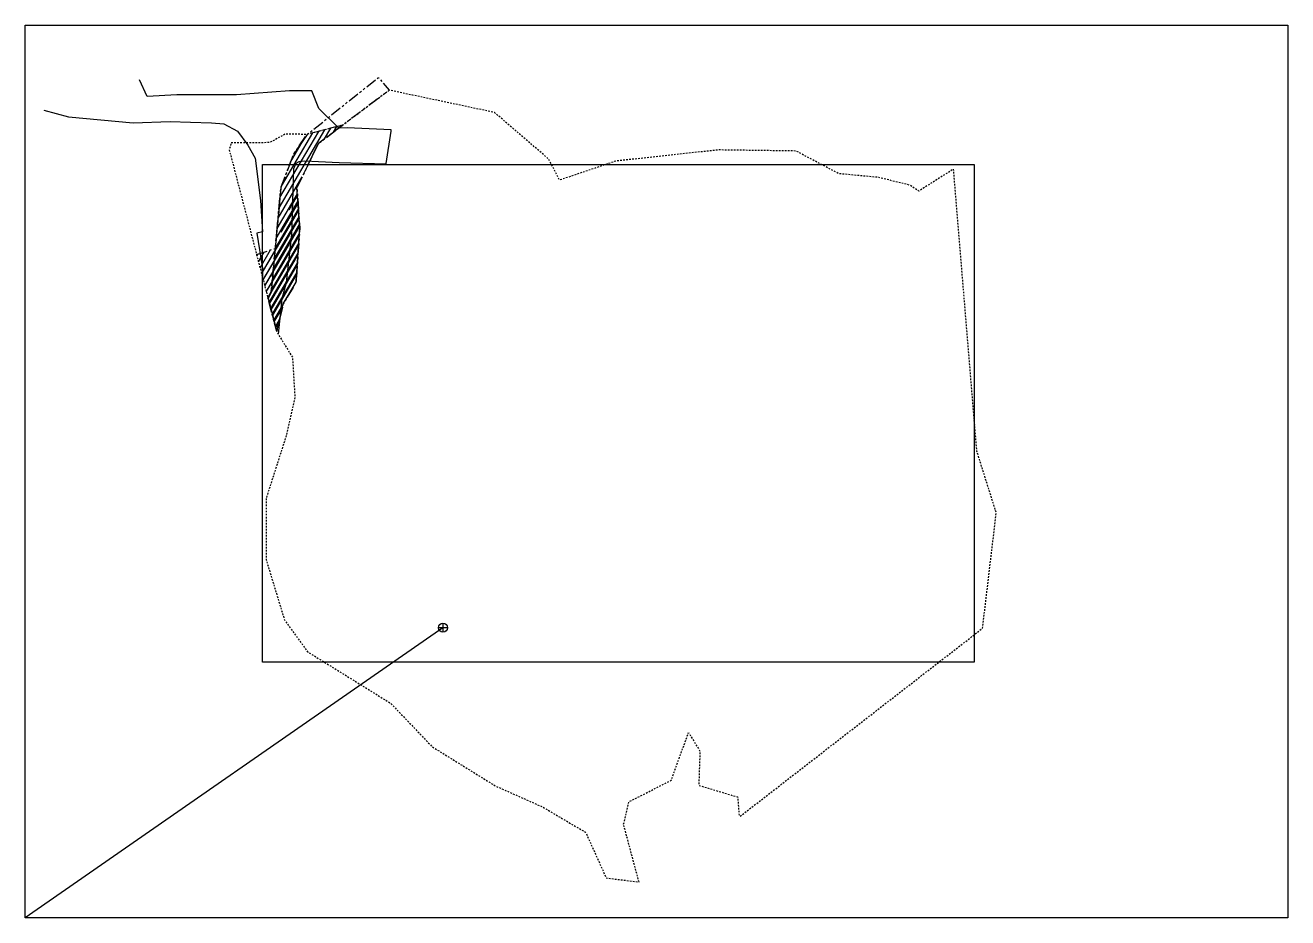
# Model space of a CAD drawing. Header units: millimetres. Extents: x -47382 to 204618, y -51045 to 127155.
import ezdxf

# ---------------------------------------------------------------- set-up
doc = ezdxf.new("R2010")
doc.units = ezdxf.units.MM
doc.header["$LTSCALE"] = 300
doc.header["$MEASUREMENT"] = 0
for name, pattern in [('HID', [2, 1.1, -0.9]), ('XREF_BASE$0$PHANTOM', [63.5, 31.75, -6.35, 6.35, -6.35, 6.35, -6.35]), ('XREF_BASE$0$PHANTOMX2', [5, 2.5, -0.5, 0.5, -0.5, 0.5, -0.5])]:
    doc.linetypes.add(name, pattern=pattern)
doc.layers.get('0').update_dxf_attribs({"linetype": 'CONTINUOUS'})
doc.layers.get('Defpoints').update_dxf_attribs({"color": 153, "linetype": 'CONTINUOUS'})
doc.layers.add('Defpoint', color=161, linetype='CONTINUOUS', plot=False)
doc.layers.add('LSMD_CONT_LDREG_41500', color=1, linetype='CONTINUOUS')
doc.layers.add('XREF_BASE$0$CE_PROPERTY LINE', color=2, linetype='XREF_BASE$0$PHANTOM')
pattern_1 = [(59.62512505, (-197011937.25, -418807520.7), (-754.8935534, 442.4485542), [])]

# ---------------------------------------------------------------- blocks, each defined once
blk = doc.blocks.new('A$C5FDF183A')
at = {"layer": 'Defpoints'}
for p, q in [((1809, 904, -103000), (0, 904, -103000)), ((904, 1809, -103000), (904, 0, -103000))]:
    blk.add_line(p, q, dxfattribs=at)
blk.add_circle((904, 904, -103000), 904, dxfattribs=at)
blk = doc.blocks.new('A$C15A91853')
at = {"layer": 'Defpoints'}
for points in [[(46801, 0), (47587, 7154), (48443, 10307), (49499, 19897), (49907, 33129), (50351, 34136), (50956, 34462), (52066, 34644), (58944, 34310), (68294, 34026), (68303, 34079), (69309, 40554), (69347, 40792), (60535, 41222), (58897, 41176), (54889, 45050), (53481, 48599), (49028, 48631), (38443, 47812), (26550, 47830), (20615, 47453), (19107, 50832)], [(0, 44758), (4948, 43401), (17839, 42226), (25189, 42483), (29295, 42370), (33454, 42220), (35928, 42013), (38652, 40578), (40707, 37777), (42163, 35137), (43272, 26739), (43649, 20480), (42505, 20194), (43607, 13152), (43641, 11401)]]:
    blk.add_lwpolyline(points, dxfattribs=at)
blk = doc.blocks.new('G$C7F73B4CB')
h = blk.add_hatch()
h.set_pattern_fill('ANSI31', color=6, scale=7000, angle=14.62513, style=0)
h.set_pattern_definition(pattern_1)
h.paths.add_polyline_path([(14085, 130620), (13509, 138586), (9183, 126500), (8364, 117660), (7736, 116522), (9470, 109876), (10765, 115428), (13345, 119720)])
h = blk.add_hatch()
h.set_pattern_fill('ANSI31', color=6, scale=7000, angle=14.62513, style=0)
h.set_pattern_definition([(59.62512505, (-197011937.25, -418807527.2), (-754.8935534, 442.4485542), [])])
h.paths.add_polyline_path([(14085, 130614), (13509, 138580), (9183, 126494), (8364, 117654), (7736, 116515), (9470, 109870), (10765, 115422), (13345, 119714)])
h = blk.add_hatch()
h.set_pattern_fill('ANSI31', color=5, scale=7000, angle=14.62513, style=0)
h.set_pattern_definition(pattern_1)
h.paths.add_polyline_path([(9183, 126500), (5456, 125258), (7736, 116522), (8364, 117660)])
h = blk.add_hatch()
h.set_pattern_fill('ANSI31', color=5, scale=7000, angle=14.62513, style=0)
h.set_pattern_definition([(59.62512505, (-197011937.1, -418807527.64), (-754.8935534, 442.4485542), [])])
h.paths.add_polyline_path([(9183, 126493), (5456, 125252), (7736, 116515), (8364, 117653)])
at = {"color": 6, "linetype": 'Continuous', "transparency": 33554687}
for p, q in [((9933, 134602), (19058, 150171)), ((9933, 134596), (19058, 150164)), ((10124, 136658), (17861, 149858)), ((10425, 138902), (16663, 149546)), ((19014, 148365), (20255, 150483)), ((20825, 149724), (21453, 150796)), ((22635, 151082), (22650, 151108)), ((12244, 143736), (15020, 148472)), ((9743, 132541), (14572, 140779)), ((9553, 130492), (13595, 137389)), ((9553, 130485), (13595, 137383)), ((9172, 126381), (13818, 134308)), ((9362, 128436), (13707, 135849)), ((8791, 122270), (14041, 131228)), ((8981, 124326), (13929, 132768)), ((8601, 120215), (14004, 129435)), ((8410, 118160), (13871, 127478)), ((7960, 115662), (13739, 125521)), ((8273, 114465), (13606, 123564)), ((8585, 113267), (13473, 121607)), ((8898, 112070), (10699, 115143)), ((9210, 110872), (10028, 112268))]:
    blk.add_line(p, q, dxfattribs=at)
for p, q in [((15558, 149257), (12815, 145253)), ((15811, 143351), (17791, 147447)), ((10301, 138573), (9183, 126500)), ((14085, 130620), (13509, 138586)), ((13345, 119720), (14085, 130620)), ((9183, 126500), (8364, 117660)), ((10765, 115428), (13345, 119720)), ((8364, 117660), (7736, 116522)), ((7736, 116522), (9470, 109876)), ((9470, 109876), (10765, 115428))]:
    blk.add_line(p, q)
at = {"layer": 'LSMD_CONT_LDREG_41500', "color": 7, "linetype": 'Continuous', "const_width": 0.26}
blk.add_lwpolyline([(7735, 116520), (8364, 117660), (10301, 138573), (12815, 145253), (15558, 149257), (29779, 160617), (31952, 158073), (17791, 147447), (15811, 143351), (13509, 138586), (14085, 130620), (13345, 119720), (10765, 115428), (9470, 109876)], close=True, dxfattribs=at)
at = {"layer": 'LSMD_CONT_LDREG_41500', "color": 1, "linetype": 'HID', "flags": 128}
blk.add_lwpolyline([(31952, 158067), (22680, 151109), (15558, 149251), (11138, 149290), (8047, 147602), (383, 147572), (0, 146160), (5456, 125252), (7736, 116516), (9470, 109870), (12625, 104706), (13097, 96717), (11239, 88655), (7342, 76542), (7381, 64279), (11021, 52297), (15641, 45951), (32254, 35648), (34827, 32946), (40505, 26984), (53084, 19196), (62561, 14961), (71141, 9900), (75242, 799), (78364, 403), (81794, 0), (78715, 11497), (79808, 16027), (88206, 20283), (91680, 29814), (93953, 26118), (93716, 19281), (101481, 16961), (101773, 13223), (102001, 13128), (150371, 50641), (153097, 73715), (149225, 86006), (144573, 142330), (137639, 137929), (135928, 139085), (129636, 140647), (121677, 141402), (113127, 145930), (97631, 146144), (77170, 143916), (65936, 140116), (63778, 144307), (52932, 153630)], close=True, dxfattribs=at)
at = {"layer": 'LSMD_CONT_LDREG_41500', "color": 7, "linetype": 'Continuous', "const_width": 0.26}
blk.add_lwpolyline([(5456, 125258), (9183, 126500)], dxfattribs=at)
at = {"layer": 'XREF_BASE$0$CE_PROPERTY LINE', "color": 8, "linetype": 'XREF_BASE$0$PHANTOMX2', "ltscale": 3, "flags": 128}
for points in [[(7735, 116514), (8364, 117654), (10301, 138566), (12815, 145246), (15558, 149251), (29779, 160611), (31952, 158067), (17791, 147441), (15811, 143344), (13509, 138580), (14085, 130614), (13345, 119714), (10765, 115422), (9470, 109870)], [(22680, 151109), (15558, 149251), (12815, 145246), (10301, 138566), (9183, 126494), (8364, 117654), (7736, 116515), (9470, 109870), (10765, 115422), (13345, 119714), (14085, 130614), (13509, 138580), (15811, 143344), (17791, 147441)]]:
    blk.add_lwpolyline(points, close=True, dxfattribs=at)
blk.add_lwpolyline([(5456, 125252), (9183, 126494)], dxfattribs=at)

msp = doc.modelspace()

# ---------------------------------------------------------------- linework, layer by layer
at = {"layer": 'Defpoint'}
msp.add_line((36000, 6871), (-47382, -51045), dxfattribs=at)
for points in [[(-47382, 127155), (204618, 127155), (204618, -51045), (-47382, -51045)], [(0, 99371), (142000, 99371), (142000, 0), (0, 0)]]:
    msp.add_lwpolyline(points, close=True, dxfattribs=at)

# ---------------------------------------------------------------- block references
for name, p in [('A$C15A91853', (-43666, 65455)), ('G$C7F73B4CB', (-6663, -43888))]:
    msp.add_blockref(name, p)
at = {"layer": 'Defpoints'}
msp.add_blockref('A$C5FDF183A', (35096, 5967), dxfattribs=at)

doc.saveas('drawing.dxf')
